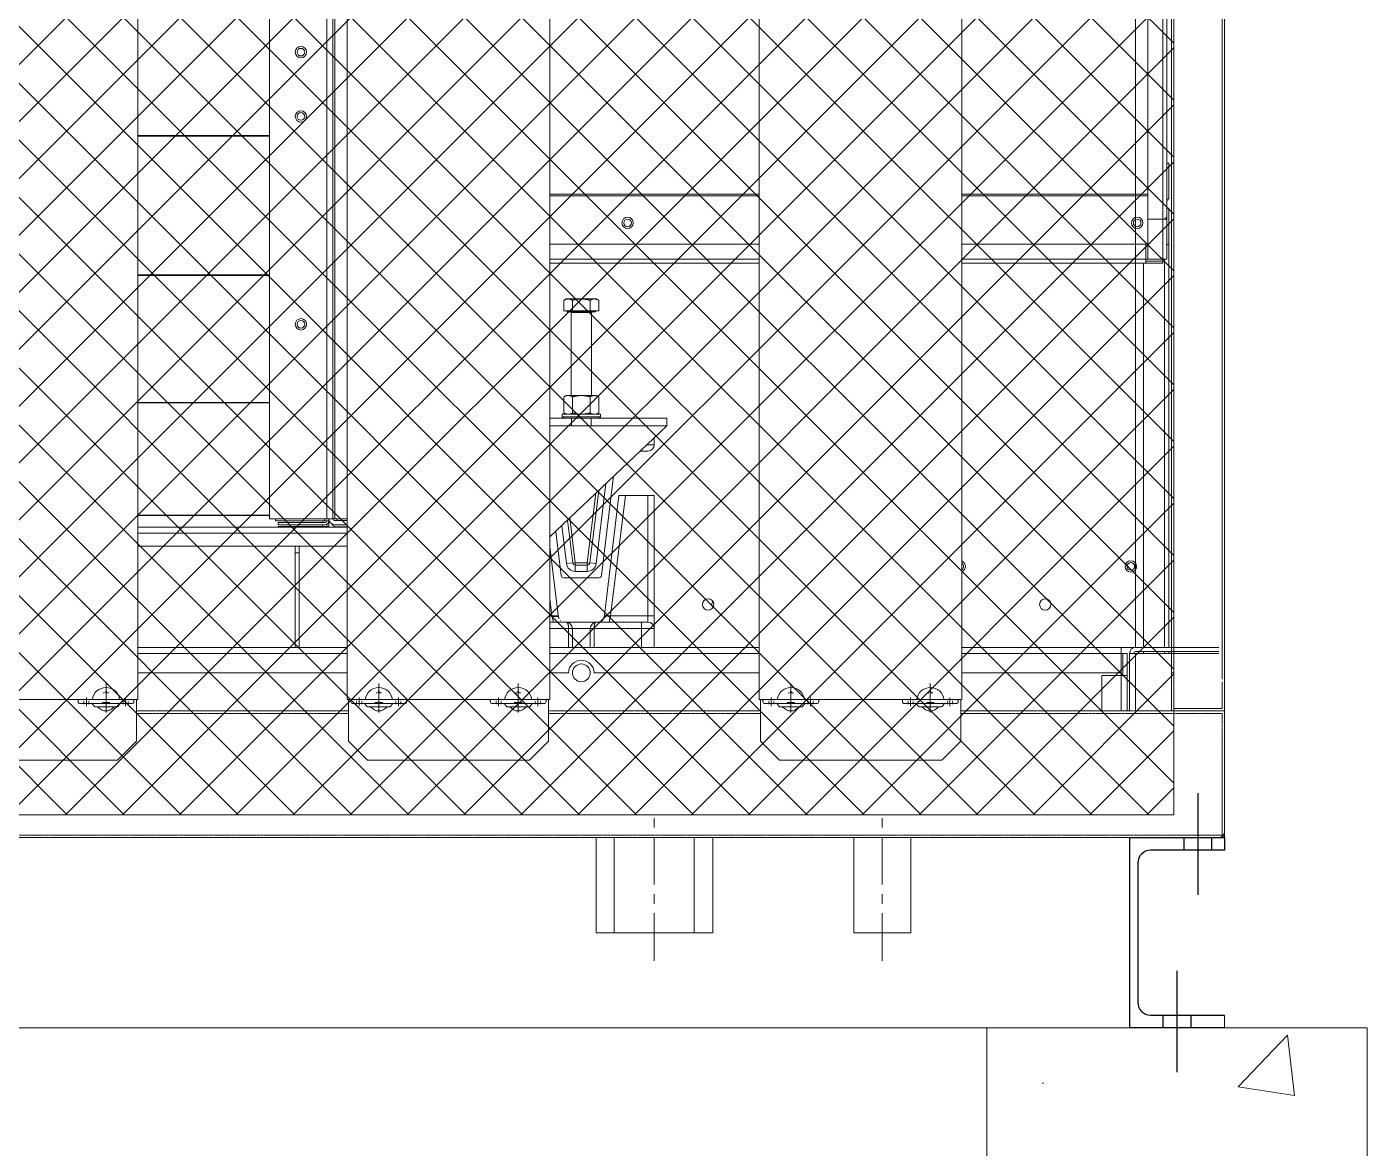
# Model space of a CAD drawing. Header units: millimetres. Extents: x -662756 to 31653, y -141394 to 22156.
# Drawn here: x 23252 to 24310, y 8699 to 9584 of the extents above; entities that cross this region are included whole.
import ezdxf

# ---------------------------------------------------------------- set-up
doc = ezdxf.new("R2010")
doc.units = ezdxf.units.MM
for name, pattern in [('ACISOTGL', [3, 2, -1]), ('CENTER', [2, 1.25, -0.25, 0.25, -0.25]), ('CENTERX2', [4, 2.5, -0.5, 0.5, -0.5]), ('HIDDEN', [0.375, 0.25, -0.125]), ('HIDDENX2', [0.75, 0.5, -0.25])]:
    doc.linetypes.add(name, pattern=pattern)
for name, color, linetype, lineweight in [('AM_0', 7, 'Continuous', 50), ('AM_3', 6, 'ACISOTGL', 9), ('AM_7', 4, 'CENTER', 9)]:
    doc.layers.add(name, color=color, linetype=linetype, lineweight=lineweight)
for name, color, linetype in [('center', 1, 'CENTER'), ('HIDD', 2, 'HIDDENX2'), ('냉각탑_기초', 23, 'Continuous')]:
    doc.layers.add(name, color=color, linetype=linetype)

# ---------------------------------------------------------------- blocks, each defined once
blk = doc.blocks.new('2')
at = {"lineweight": 5}
h = blk.add_hatch(dxfattribs=at)
h.set_pattern_fill('ANSI37', scale=10)
h.set_pattern_definition([(45, (-711772.87, -479271.586), (-22.4506403, 22.4506403), []), (135, (-711772.87, -479271.586), (-22.4506403, -22.4506403), [])])
h.paths.add_polyline_path([(22041.3, 8961.8), (24157.3, 8961.8), (24157.3, 10441.8), (22041.3, 10441.8)])
at = {"lineweight": 20}
for p, q in [((24155.3, 9043.8), (24155.3, 11343.8)), ((24195.3, 11341.8), (24195.3, 9068.8)), ((24197.3, 11343.8), (24197.3, 9043.8)), ((24157.3, 10441.8), (24157.3, 8961.8)), ((23339.8, 9052.8), (23339.8, 10400.8)), ((23505, 9052.8), (23505, 10400.8)), ((23665, 9052.8), (23665, 10400.8)), ((23830.1, 9052.8), (23830.1, 10400.8)), ((23990.1, 9052.8), (23990.1, 10400.8)), ((24155.3, 9073.8), (24157.3, 9073.8)), ((24195.3, 9066.8), (24195.3, 9045.8)), ((23179.8, 9052.8), (23339.8, 9052.8)), ((23338.8, 9052.8), (23338.8, 9019.8)), ((23505, 9052.8), (23665, 9052.8)), ((23506, 9052.8), (23506, 9019.8)), ((23664, 9052.8), (23664, 9019.8)), ((23830.1, 9052.8), (23990.1, 9052.8)), ((23831.1, 9052.8), (23831.1, 9019.8)), ((23989.1, 9052.8), (23989.1, 9019.8)), ((24197.3, 9043.8), (24155.3, 9043.8)), ((24195.3, 9045.8), (24157.3, 9045.8)), ((23338.8, 9019.8), (23323.8, 9004.8)), ((23506, 9019.8), (23521, 9004.8)), ((23664, 9019.8), (23649, 9004.8)), ((23831.1, 9019.8), (23846.1, 9004.8)), ((23989.1, 9019.8), (23974.1, 9004.8)), ((23195.8, 9004.8), (23323.8, 9004.8)), ((23521, 9004.8), (23649, 9004.8)), ((23846.1, 9004.8), (23974.1, 9004.8)), ((24195.3, 9008.8), (24195.3, 8945.8)), ((24197.3, 9008.8), (24197.3, 8943.8)), ((24157.3, 8961.8), (22041.3, 8961.8)), ((24122.3, 8943.8), (24197.3, 8943.8)), ((24195.3, 8945.8), (24157.3, 8945.8))]:
    blk.add_line(p, q, dxfattribs=at)
at = {"color": 7, "lineweight": 20}
for p, q in [((24155.3, 11340.7), (24155.3, 9098.9)), ((24197.3, 9098.9), (24197.3, 11340.7)), ((24151.7, 9434.3), (24151.7, 10376.9)), ((24136.7, 10372.8), (24136.7, 9431.8)), ((24148.6, 9431.8), (24148.6, 10372.8)), ((23443.8, 9195.4), (23443.8, 10200.5)), ((23489.1, 10200.5), (23489.1, 9195.4)), ((23493.8, 10200.5), (23493.8, 9195.4)), ((23495.3, 10200.5), (23495.3, 9195.4)), ((23339.8, 9188.7), (23505, 9188.7)), ((23339.8, 9184), (23505, 9184)), ((23339.8, 9173.7), (23505, 9173.7)), ((23339.8, 9093.8), (23505, 9093.8)), ((23339.8, 9089.1), (23505, 9089.1)), ((23665, 9093.8), (23830.1, 9093.8)), ((23665, 9089.1), (23830.1, 9089.1)), ((23990.1, 9093.8), (24115.6, 9093.8)), ((23990.1, 9089.1), (24115.6, 9089.1)), ((23505, 9073.8), (23339.8, 9073.8)), ((23679.8, 9073.8), (23665, 9073.8)), ((24115.6, 8943.8), (22079, 8943.8))]:
    blk.add_line(p, q, dxfattribs=at)
at = {"color": 7, "lineweight": 20, "ltscale": 0.387667}
for p, q in [((23443.8, 9497.7), (23339.8, 9497.7)), ((23443.8, 9497.2), (23339.8, 9497.2)), ((23443.8, 9387.8), (23339.8, 9387.8)), ((23443.8, 9387.4), (23339.8, 9387.4)), ((23443.8, 9287.2), (23339.8, 9287.2)), ((23443.8, 9286.8), (23339.8, 9286.8)), ((23443.8, 9198.3), (23339.8, 9198.3)), ((23443.8, 9197.9), (23339.8, 9197.9))]:
    blk.add_line(p, q, dxfattribs=at)
at = {"color": 7, "lineweight": 20, "ltscale": 0.000888889}
for p, q in [((24151.7, 9475.8), (24153.3, 9475.8)), ((24153.3, 9411.8), (24151.7, 9411.8)), ((24148.6, 9398.7), (24148.6, 9397.1)), ((23450.6, 9190.7), (23450.6, 9192.3))]:
    blk.add_line(p, q, dxfattribs=at)
at = {"color": 7, "lineweight": 20, "ltscale": 0.014722}
blk.add_line((24153.3, 9475.8), (24153.3, 9449.3), dxfattribs=at)
at = {"color": 7, "lineweight": 20, "ltscale": 0.316445}
for p, q in [((23664.6, 9451.4), (23830.1, 9451.4)), ((23664.6, 9450.2), (23830.1, 9450.2)), ((23990.1, 9451.4), (24136.7, 9451.4)), ((23990.1, 9450.2), (24136.7, 9450.2))]:
    blk.add_line(p, q, dxfattribs=at)
at = {"color": 7, "lineweight": 20, "ltscale": 0.009993}
blk.add_line((24151.7, 9450.2), (24151.7, 9432.2), dxfattribs=at)
at = {"color": 7, "lineweight": 20, "ltscale": 0.000888909}
blk.add_line((24153.3, 9440.3), (24151.7, 9440.3), dxfattribs=at)
at = {"color": 7, "lineweight": 20, "ltscale": 0.000148633}
blk.add_line((24151.7, 9434.3), (24151.7, 9434), dxfattribs=at)
at = {"color": 7, "lineweight": 20, "ltscale": 1.00808e-05}
blk.add_line((24151.7, 9434), (24151.7, 9434), dxfattribs=at)
at = {"color": 7, "lineweight": 20, "ltscale": 0.015833}
blk.add_line((24153.3, 9411.8), (24153.3, 9440.3), dxfattribs=at)
at = {"color": 7, "lineweight": 20, "ltscale": 0.017557}
for p, q in [((24136.7, 9431.8), (24136.7, 9400.2)), ((24148.6, 9400.2), (24148.6, 9431.8)), ((24151.7, 9400.2), (24151.7, 9431.8))]:
    blk.add_line(p, q, dxfattribs=at)
at = {"color": 7, "lineweight": 20, "ltscale": 0.006611}
for p, q in [((24136.7, 9431.8), (24148.6, 9431.8)), ((24148.6, 9431.8), (24136.7, 9431.8)), ((24135.1, 9400.2), (24135.1, 9412.1)), ((24148.6, 9400.2), (24136.7, 9400.2))]:
    blk.add_line(p, q, dxfattribs=at)
at = {"color": 7, "lineweight": 20, "ltscale": 0.001722}
for p, q in [((24151.7, 9431.8), (24148.6, 9431.8)), ((24135.1, 9400.2), (24135.1, 9397.1)), ((24151.7, 9400.2), (24148.6, 9400.2)), ((23490.6, 9193.8), (23487.5, 9193.8)), ((23490.6, 9189.3), (23487.5, 9189.3))]:
    blk.add_line(p, q, dxfattribs=at)
at = {"color": 7, "lineweight": 20, "ltscale": 0.000171737}
blk.add_line((24150.1, 9431.8), (24150.1, 9432.1), dxfattribs=at)
at = {"color": 7, "lineweight": 20, "ltscale": 0.000772733}
blk.add_line((24151.7, 9432.2), (24150.3, 9432.2), dxfattribs=at)
at = {"color": 7, "lineweight": 20, "ltscale": 0.000227928}
blk.add_line((24151.7, 9432.2), (24151.7, 9431.8), dxfattribs=at)
at = {"color": 7, "lineweight": 20, "ltscale": 0.315556}
for p, q in [((23830.1, 9412.1), (23664.6, 9412.1)), ((24135.1, 9412.1), (23990.1, 9412.1)), ((23830.1, 9400.2), (23664.6, 9400.2)), ((23830.1, 9397.1), (23664.6, 9397.1)), ((24135.1, 9400.2), (23990.1, 9400.2)), ((24135.1, 9397.1), (23990.1, 9397.1))]:
    blk.add_line(p, q, dxfattribs=at)
at = {"color": 7, "lineweight": 20, "ltscale": 0.176666}
blk.add_line((24153.3, 9093.8), (24153.3, 9411.8), dxfattribs=at)
at = {"color": 7, "lineweight": 20, "ltscale": 0.168514}
blk.add_line((24133.3, 9397.1), (24133.3, 9093.8), dxfattribs=at)
at = {"color": 7, "lineweight": 20, "ltscale": 0.0075}
for p, q in [((24148.6, 9400.2), (24135.1, 9400.2)), ((24135.1, 9398.7), (24148.6, 9398.7)), ((24148.6, 9397.1), (24135.1, 9397.1))]:
    blk.add_line(p, q, dxfattribs=at)
at = {"color": 7, "lineweight": 20, "ltscale": 0.000833333}
for p, q in [((24148.6, 9398.7), (24148.6, 9400.2)), ((23493.8, 9195.4), (23495.3, 9195.4)), ((24115.6, 9089.1), (24117.1, 9089.1))]:
    blk.add_line(p, q, dxfattribs=at)
at = {"color": 7, "lineweight": 20, "ltscale": 0.170236}
blk.add_line((24149.8, 9093.8), (24149.8, 9400.2), dxfattribs=at)
at = {"color": 7, "lineweight": 20, "ltscale": 0.001225}
for p, q in [((23677.8, 9368.8), (23675.9, 9367.7)), ((23701.7, 9368.8), (23703.6, 9367.7))]:
    blk.add_line(p, q, dxfattribs=at)
at = {"color": 7, "lineweight": 20, "ltscale": 0.004598}
for p, q in [((23675.9, 9359.4), (23675.9, 9367.7)), ((23682.8, 9359.4), (23682.8, 9367.7)), ((23696.7, 9359.4), (23696.7, 9367.7)), ((23703.6, 9359.4), (23703.6, 9367.7))]:
    blk.add_line(p, q, dxfattribs=at)
at = {"color": 7, "lineweight": 20, "ltscale": 0.003849}
for p, q in [((23675.9, 9359.4), (23682.8, 9359.4)), ((23696.7, 9359.4), (23703.6, 9359.4))]:
    blk.add_line(p, q, dxfattribs=at)
at = {"color": 7, "lineweight": 20, "ltscale": 0.012461}
blk.add_line((23677.8, 9368.8), (23700.3, 9368.8), dxfattribs=at)
at = {"color": 7, "lineweight": 20, "ltscale": 0.000444444}
for p, q in [((23678.5, 9358.6), (23678.5, 9359.4)), ((23701, 9358.6), (23701, 9359.4))]:
    blk.add_line(p, q, dxfattribs=at)
at = {"color": 7, "lineweight": 20, "ltscale": 0.006247}
for p, q in [((23689.8, 9358.6), (23678.5, 9358.6)), ((23701, 9358.6), (23689.8, 9358.6))]:
    blk.add_line(p, q, dxfattribs=at)
at = {"color": 7, "lineweight": 20, "ltscale": 0.007698}
blk.add_line((23682.8, 9359.4), (23696.7, 9359.4), dxfattribs=at)
at = {"color": 7, "lineweight": 20, "ltscale": 0.00081246}
blk.add_line((23700.3, 9368.8), (23701.7, 9368.8), dxfattribs=at)
at = {"color": 7, "lineweight": 20, "ltscale": 0.004444}
for p, q in [((23689.8, 9358), (23681.8, 9358)), ((23697.8, 9358), (23689.8, 9358))]:
    blk.add_line(p, q, dxfattribs=at)
at = {"color": 7, "lineweight": 20, "ltscale": 0.036344}
for p, q in [((23681.8, 9358), (23681.8, 9292.6)), ((23697.8, 9358), (23697.8, 9292.6))]:
    blk.add_line(p, q, dxfattribs=at)
at = {"color": 7, "lineweight": 20, "ltscale": 0.00121}
for p, q in [((23677.8, 9292.6), (23675.9, 9291.5)), ((23701.7, 9292.6), (23703.6, 9291.5)), ((23677.8, 9277.8), (23675.9, 9278.9)), ((23701.7, 9277.8), (23703.6, 9278.9))]:
    blk.add_line(p, q, dxfattribs=at)
at = {"color": 7, "lineweight": 20, "ltscale": 0.007012}
for p, q in [((23675.9, 9291.5), (23675.9, 9278.9)), ((23682.8, 9291.5), (23682.8, 9278.9)), ((23696.7, 9291.5), (23696.7, 9278.9)), ((23703.6, 9291.5), (23703.6, 9278.9))]:
    blk.add_line(p, q, dxfattribs=at)
at = {"color": 7, "lineweight": 20, "ltscale": 0.000814081}
blk.add_line((23677.8, 9292.6), (23679.3, 9292.6), dxfattribs=at)
at = {"color": 7, "lineweight": 20, "ltscale": 0.012486}
blk.add_line((23679.3, 9292.6), (23701.7, 9292.6), dxfattribs=at)
at = {"color": 0, "lineweight": 20}
for p, q in [((23757.3, 9274.8), (23665, 9274.8)), ((23757.3, 9268.8), (23757.3, 9274.8)), ((23757.3, 9268.8), (23665, 9181)), ((23757.3, 9268.8), (23742.3, 9268.8)), ((21997.3, 8943.8), (24122.3, 8943.8))]:
    blk.add_line(p, q, dxfattribs=at)
at = {"color": 7, "lineweight": 20, "ltscale": 0.008333}
for p, q in [((23674.8, 9277.8), (23689.8, 9277.8)), ((23674.8, 9275.7), (23689.8, 9275.7)), ((23689.8, 9277.8), (23704.8, 9277.8)), ((23689.8, 9275.7), (23704.8, 9275.7)), ((23679.8, 9093.8), (23679.8, 9108.8)), ((23682.8, 9093.8), (23682.8, 9108.8)), ((23696.8, 9093.8), (23696.8, 9108.8)), ((23699.8, 9093.8), (23699.8, 9108.8)), ((23737.3, 9093.8), (23737.3, 9108.8)), ((23747.3, 9093.8), (23747.3, 9108.8))]:
    blk.add_line(p, q, dxfattribs=at)
at = {"color": 7, "lineweight": 20, "ltscale": 0.001187}
for p, q in [((23674.8, 9277.8), (23674.8, 9275.7)), ((23704.8, 9277.8), (23704.8, 9275.7))]:
    blk.add_line(p, q, dxfattribs=at)
at = {"color": 7, "lineweight": 20, "ltscale": 0.000787795}
for p, q in [((23675.9, 9274.8), (23674.8, 9275.7)), ((23703.6, 9274.8), (23704.8, 9275.7))]:
    blk.add_line(p, q, dxfattribs=at)
at = {"color": 7, "lineweight": 20, "ltscale": 0.007708}
for p, q in [((23675.9, 9274.8), (23689.8, 9274.8)), ((23689.8, 9274.8), (23703.6, 9274.8))]:
    blk.add_line(p, q, dxfattribs=at)
at = {"color": 7, "lineweight": 20, "ltscale": 0.003333}
for p, q in [((23682, 9274.8), (23682, 9268.8)), ((23697.6, 9274.8), (23697.6, 9268.8))]:
    blk.add_line(p, q, dxfattribs=at)
at = {"color": 7, "lineweight": 20, "ltscale": 0.014295}
for p, q in [((23668, 9268.8), (23665, 9268.8)), ((23737.3, 9268.8), (23711.5, 9268.8))]:
    blk.add_line(p, q, dxfattribs=at)
at = {"color": 7, "lineweight": 20, "ltscale": 0.002205}
for p, q in [((23668, 9268.8), (23672, 9268.8)), ((23707.6, 9268.8), (23711.5, 9268.8))]:
    blk.add_line(p, q, dxfattribs=at)
at = {"color": 7, "lineweight": 20, "ltscale": 0.019777}
blk.add_line((23707.6, 9268.8), (23672, 9268.8), dxfattribs=at)
at = {"color": 7, "lineweight": 20, "ltscale": 0.002778}
for p, q in [((23742.3, 9268.8), (23737.3, 9268.8)), ((23737.3, 9249.8), (23737.3, 9248.8)), ((23742.3, 9248.8), (23737.3, 9248.8)), ((23747.3, 9213.8), (23742.3, 9213.8)), ((23683.1, 9160.6), (23678.1, 9160)), ((23685, 9158.8), (23685, 9153.8)), ((23694.5, 9158.8), (23694.5, 9153.8)), ((23696.5, 9160.6), (23701.4, 9160)), ((23666.6, 9118.8), (23671.6, 9119.4)), ((23712.9, 9118.8), (23708, 9119.4)), ((23742.3, 9118.8), (23747.3, 9118.8)), ((23742.3, 9118.8), (23742.3, 9113.8)), ((23737.3, 9113.8), (23737.3, 9108.8)), ((23742.3, 9113.8), (23737.3, 9113.8))]:
    blk.add_line(p, q, dxfattribs=at)
at = {"color": 7, "lineweight": 20, "ltscale": 0.005556}
for p, q in [((23747.3, 9253.8), (23741.5, 9253.8)), ((23747.3, 9259.3), (23747.3, 9253.8)), ((23747.3, 9118.8), (23747.3, 9108.8)), ((23747.3, 9108.8), (23737.3, 9108.8))]:
    blk.add_line(p, q, dxfattribs=at)
at = {"color": 7, "lineweight": 20, "ltscale": 0.008376}
blk.add_line((23737.3, 9248.8), (23736.2, 9248.8), dxfattribs=at)
at = {"color": 7, "lineweight": 20, "ltscale": 0.058129}
for p, q in [((23701.4, 9160), (23709.2, 9223.1)), ((23674.4, 9190), (23678.1, 9160))]:
    blk.add_line(p, q, dxfattribs=at)
at = {"color": 7, "lineweight": 20, "ltscale": 0.053282}
for p, q in [((23705.7, 9150.6), (23715.3, 9228.9)), ((23673.8, 9150.6), (23669.6, 9185.4))]:
    blk.add_line(p, q, dxfattribs=at)
at = {"color": 7, "lineweight": 20, "ltscale": 0.059604}
for p, q in [((23701.2, 9215.5), (23694.5, 9160.6)), ((23696.5, 9160.6), (23703.5, 9217.7)), ((23678.9, 9194.3), (23683.1, 9160.6)), ((23680.7, 9196), (23685, 9160.6))]:
    blk.add_line(p, q, dxfattribs=at)
at = {"color": 7, "lineweight": 20, "ltscale": 0.052833}
for p, q in [((23708, 9119.4), (23719.5, 9213.8)), ((23671.6, 9119.4), (23665, 9173.1))]:
    blk.add_line(p, q, dxfattribs=at)
at = {"color": 7, "lineweight": 20, "ltscale": 0.053174}
for p, q in [((23712.9, 9118.8), (23724.6, 9213.8)), ((23666.6, 9118.8), (23665, 9132.1))]:
    blk.add_line(p, q, dxfattribs=at)
at = {"color": 7, "lineweight": 20, "ltscale": 0.002799}
blk.add_line((23719.5, 9213.8), (23724.6, 9213.8), dxfattribs=at)
at = {"color": 7, "lineweight": 20, "ltscale": 0.009824}
blk.add_line((23742.3, 9213.8), (23724.6, 9213.8), dxfattribs=at)
at = {"color": 7, "lineweight": 20, "ltscale": 0.052778}
for p, q in [((23742.3, 9118.8), (23742.3, 9213.8)), ((23747.3, 9118.8), (23747.3, 9213.8))]:
    blk.add_line(p, q, dxfattribs=at)
at = {"color": 7, "lineweight": 20, "ltscale": 0.025167}
blk.add_line((23443.8, 9195.4), (23489.1, 9195.4), dxfattribs=at)
at = {"color": 7, "lineweight": 20, "ltscale": 0.00088889}
for p, q in [((23448.6, 9193.8), (23448.6, 9195.4)), ((23487.5, 9195.4), (23487.5, 9193.8))]:
    blk.add_line(p, q, dxfattribs=at)
at = {"color": 7, "lineweight": 20, "ltscale": 0.021611}
blk.add_line((23448.6, 9193.8), (23487.5, 9193.8), dxfattribs=at)
at = {"color": 7, "lineweight": 20, "ltscale": 0.0205}
for p, q in [((23450.6, 9192.3), (23487.5, 9192.3)), ((23450.6, 9190.7), (23487.5, 9190.7)), ((23450.6, 9189.3), (23487.5, 9189.3))]:
    blk.add_line(p, q, dxfattribs=at)
at = {"color": 7, "lineweight": 20, "ltscale": 0.000325336}
for p, q in [((23450.6, 9188.7), (23450.6, 9189.3)), ((23487.5, 9188.7), (23487.5, 9189.3))]:
    blk.add_line(p, q, dxfattribs=at)
at = {"color": 7, "lineweight": 20, "ltscale": 0.000833334}
blk.add_line((23485.9, 9193.8), (23485.9, 9192.3), dxfattribs=at)
at = {"color": 7, "lineweight": 20, "ltscale": 0.000785773}
blk.add_line((23485.9, 9190.7), (23485.9, 9189.3), dxfattribs=at)
at = {"color": 7, "lineweight": 20, "ltscale": 0.001001}
blk.add_line((23489, 9189.3), (23489, 9191.1), dxfattribs=at)
at = {"color": 7, "lineweight": 20, "ltscale": 0.002611}
for p, q in [((23493.8, 9195.4), (23489.1, 9195.4)), ((24115.6, 9089.1), (24115.6, 9093.8)), ((24127, 9089.1), (24122.3, 9089.1)), ((24115.6, 9071.8), (24120.3, 9071.8))]:
    blk.add_line(p, q, dxfattribs=at)
at = {"color": 7, "lineweight": 20, "ltscale": 0.000887112}
blk.add_line((23490.6, 9195.4), (23490.6, 9193.8), dxfattribs=at)
at = {"color": 7, "lineweight": 20, "ltscale": 0.000917685}
blk.add_line((23490.6, 9193.7), (23490.6, 9195.4), dxfattribs=at)
at = {"color": 7, "lineweight": 20, "ltscale": 0.002508}
blk.add_line((23490.6, 9189.3), (23490.6, 9193.8), dxfattribs=at)
at = {"color": 7, "lineweight": 20, "ltscale": 0.000176789}
blk.add_line((23490.9, 9193.7), (23490.6, 9193.7), dxfattribs=at)
at = {"color": 7, "lineweight": 20, "ltscale": 0.000325335}
blk.add_line((23490.6, 9188.7), (23490.6, 9189.3), dxfattribs=at)
at = {"color": 7, "lineweight": 20, "ltscale": 0.039056}
for p, q in [((23505, 9195.4), (23495.3, 9195.4)), ((23505, 9193.9), (23495.3, 9193.9)), ((23505, 9190.7), (23495.3, 9190.7)), ((23505, 9189), (23496.8, 9189))]:
    blk.add_line(p, q, dxfattribs=at)
at = {"color": 7, "lineweight": 20, "ltscale": 0.000798595}
blk.add_line((23496.8, 9193.9), (23496.8, 9195.3), dxfattribs=at)
at = {"color": 7, "lineweight": 20, "ltscale": 0.002889}
for p, q in [((23464.1, 9168.5), (23464.1, 9173.7)), ((23467.3, 9168.5), (23467.3, 9173.7))]:
    blk.add_line(p, q, dxfattribs=at)
at = {"color": 7, "lineweight": 20, "ltscale": 0.0415}
for p, q in [((23464.1, 9093.8), (23464.1, 9168.5)), ((23467.3, 9093.8), (23467.3, 9168.5))]:
    blk.add_line(p, q, dxfattribs=at)
at = {"color": 7, "lineweight": 20, "ltscale": 0.001778}
for p, q in [((23467.3, 9168.5), (23464.1, 9168.5)), ((24120.3, 9089.1), (24117.1, 9089.1))]:
    blk.add_line(p, q, dxfattribs=at)
at = {"color": 7, "lineweight": 20, "ltscale": 0.000975701}
for p, q in [((23685, 9160.6), (23685, 9158.8)), ((23694.5, 9160.6), (23694.5, 9158.8))]:
    blk.add_line(p, q, dxfattribs=at)
at = {"color": 7, "lineweight": 20, "ltscale": 0.005249}
for p, q in [((23685, 9160.6), (23694.5, 9160.6)), ((23694.5, 9158.8), (23685, 9158.8)), ((23694.5, 9153.8), (23685, 9153.8))]:
    blk.add_line(p, q, dxfattribs=at)
at = {"color": 7, "lineweight": 20, "ltscale": 0.015502}
blk.add_line((23703.7, 9148.8), (23675.8, 9148.8), dxfattribs=at)
at = {"color": 7, "lineweight": 20, "ltscale": 0.016305}
for p, q in [((23665, 9118.8), (23666.6, 9118.8)), ((23712.9, 9118.8), (23742.3, 9118.8))]:
    blk.add_line(p, q, dxfattribs=at)
at = {"color": 7, "lineweight": 20, "ltscale": 0.00286}
for p, q in [((23666.6, 9118.8), (23667.8, 9113.8)), ((23712.9, 9118.8), (23711.7, 9113.8))]:
    blk.add_line(p, q, dxfattribs=at)
at = {"color": 7, "lineweight": 20, "ltscale": 0.002757}
blk.add_line((23671.7, 9118.2), (23666.8, 9118.2), dxfattribs=at)
at = {"color": 7, "lineweight": 20, "ltscale": 0.000682136}
for p, q in [((23671.6, 9119.4), (23671.7, 9118.2)), ((23708, 9119.4), (23707.8, 9118.2))]:
    blk.add_line(p, q, dxfattribs=at)
at = {"color": 7, "lineweight": 20, "ltscale": 0.019722}
for p, q in [((23665, 9113.8), (23677.8, 9113.8)), ((23737.3, 9113.8), (23701.8, 9113.8))]:
    blk.add_line(p, q, dxfattribs=at)
at = {"color": 7, "lineweight": 20, "ltscale": 0.020833}
for p, q in [((23665, 9108.8), (23679.8, 9108.8)), ((23737.3, 9108.8), (23699.8, 9108.8))]:
    blk.add_line(p, q, dxfattribs=at)
at = {"color": 7, "lineweight": 20, "ltscale": 3.09685e-05}
blk.add_line((23673.4, 9115), (23673.5, 9115), dxfattribs=at)
at = {"color": 7, "lineweight": 20, "ltscale": 7.47435e-06}
blk.add_line((23676.7, 9113.8), (23676.7, 9113.8), dxfattribs=at)
at = {"color": 7, "lineweight": 20, "ltscale": 0.013331}
blk.add_line((23701.8, 9113.8), (23677.8, 9113.8), dxfattribs=at)
at = {"color": 7, "lineweight": 20, "ltscale": 0.001667}
for p, q in [((23682.8, 9108.8), (23679.8, 9108.8)), ((23699.8, 9108.8), (23696.8, 9108.8))]:
    blk.add_line(p, q, dxfattribs=at)
at = {"color": 7, "lineweight": 20, "ltscale": 0.007778}
blk.add_line((23696.8, 9108.8), (23682.8, 9108.8), dxfattribs=at)
at = {"color": 7, "lineweight": 20, "ltscale": 0.009611}
for p, q in [((24115.6, 9071.8), (24115.6, 9089.1)), ((24117.1, 9089.1), (24117.1, 9071.8)), ((24120.3, 9071.8), (24120.3, 9089.1))]:
    blk.add_line(p, q, dxfattribs=at)
at = {"color": 7, "lineweight": 20, "ltscale": 0.0085}
for p, q in [((24115.6, 9073.8), (24115.6, 9089.1)), ((24115.6, 9071.8), (24100.3, 9071.8))]:
    blk.add_line(p, q, dxfattribs=at)
at = {"color": 7, "lineweight": 20, "ltscale": 0.078111}
for p, q in [((24122.3, 9043.8), (24122.3, 9089.1)), ((24127, 9043.8), (24127, 9089.1))]:
    blk.add_line(p, q, dxfattribs=at)
at = {"color": 7, "lineweight": 20, "ltscale": 0.036444}
for p, q in [((24192.6, 9093.8), (24127, 9093.8)), ((24192.6, 9090.6), (24127, 9090.6)), ((24192.6, 9089.1), (24127, 9089.1)), ((24192.6, 8943.8), (24127, 8943.8))]:
    blk.add_line(p, q, dxfattribs=at)
at = {"color": 7, "lineweight": 20, "ltscale": 0.000834307}
for p, q in [((24133.3, 9090.6), (24133.3, 9089.1)), ((24149.8, 9089.1), (24149.8, 9090.6)), ((24153.3, 9089.1), (24153.3, 9090.6))]:
    blk.add_line(p, q, dxfattribs=at)
at = {"color": 7, "lineweight": 20, "ltscale": 0.231}
for p, q in [((23830.1, 9073.8), (23699.8, 9073.8)), ((24115.6, 9073.8), (23990.1, 9073.8))]:
    blk.add_line(p, q, dxfattribs=at)
at = {"color": 7, "lineweight": 20, "ltscale": 0.058889}
for p, q in [((24100.3, 9071.8), (24100.3, 9043.8)), ((24115.6, 9071.8), (24115.6, 9043.8)), ((24120.3, 9071.8), (24120.3, 9043.8)), ((24197.3, 8965.8), (24197.3, 9071.8)), ((24197.3, 8965.8), (24197.3, 9071.8))]:
    blk.add_line(p, q, dxfattribs=at)
at = {"color": 1, "linetype": 'CENTERX2', "ltscale": 50}
for p, q in [((24176.3, 8898.8), (24176.3, 8978.8)), ((24159.8, 8758.8), (24159.8, 8838.8))]:
    blk.add_line(p, q, dxfattribs=at)
at = {"lineweight": 5}
for p, q in [((23701.5, 8868.8), (23701.5, 8943.8)), ((23715.8, 8868.8), (23715.8, 8943.8)), ((23778.8, 8868.8), (23778.8, 8943.8)), ((23793.5, 8868.8), (23793.5, 8943.8)), ((23904.7, 8868.8), (23904.7, 8943.8)), ((23949.7, 8868.8), (23949.7, 8943.8)), ((23793.5, 8868.8), (23701.5, 8868.8)), ((23949.7, 8868.8), (23904.7, 8868.8)), ((22072.3, 8793.8), (24122.3, 8793.8))]:
    blk.add_line(p, q, dxfattribs=at)
at = {"color": 7, "lineweight": 25, "ltscale": 0.125}
for p, q in [((24122.3, 8943.8), (24197.3, 8943.8)), ((24197.3, 8793.8), (24122.3, 8793.8))]:
    blk.add_line(p, q, dxfattribs=at)
at = {"ltscale": 25}
blk.add_line((24122.3, 8943.8), (24122.3, 8793.8), dxfattribs=at)
for p, q in [((24165.3, 8933.8), (24165.3, 8943.8)), ((24187.3, 8933.8), (24187.3, 8943.8)), ((24148.8, 8793.8), (24148.8, 8803.8)), ((24170.8, 8793.8), (24170.8, 8803.8))]:
    blk.add_line(p, q)
at = {"color": 7, "lineweight": 20, "ltscale": 0.000666671}
blk.add_line((24193.8, 8943.8), (24192.6, 8943.8), dxfattribs=at)
at = {"color": 7, "lineweight": 25, "ltscale": 0.008333}
blk.add_line((24197.3, 8943.8), (24197.3, 8933.8), dxfattribs=at)
at = {"color": 7, "lineweight": 25, "ltscale": 0.05125}
for p, q in [((24197.3, 8933.8), (24138.8, 8933.8)), ((24138.8, 8803.8), (24197.3, 8803.8))]:
    blk.add_line(p, q, dxfattribs=at)
at = {"color": 7, "lineweight": 25, "ltscale": 0.091667}
blk.add_line((24128.8, 8923.8), (24128.8, 8813.8), dxfattribs=at)
at = {"color": 7, "lineweight": 15, "ltscale": 0.0625}
blk.add_line((24197.3, 8803.8), (24197.3, 8793.8), dxfattribs=at)
at = {"color": 0, "lineweight": 20}
for points in [[(23990.1, 10372.8), (24155.3, 10372.8), (24155.3, 9093.8), (23990.1, 9093.8)], [(24127, 10372.8), (24127, 9093.8)], [(23505, 9093.8), (23339.8, 9093.8)], [(23830.1, 9093.8), (23665, 9093.8)]]:
    blk.add_lwpolyline(points, dxfattribs=at)
at = {"color": 7, "linetype": 'Continuous', "lineweight": 20}
for points in [[(23336.8, 9051.1, -0.414214), (23335.2, 9049.5), (23294.4, 9049.5, -0.414214), (23292.8, 9051.1), (23292.8, 9051.9, -0.414214), (23293.7, 9052.8), (23335.9, 9052.8, -0.414214), (23336.8, 9051.9)], [(23508, 9051.1, 0.414214), (23509.6, 9049.5), (23550.4, 9049.5, 0.414214), (23552, 9051.1), (23552, 9051.9, 0.414214), (23551.1, 9052.8), (23508.9, 9052.8, 0.414214), (23508, 9051.9)], [(23662, 9051.1, -0.414214), (23660.4, 9049.5), (23619.6, 9049.5, -0.414214), (23618, 9051.1), (23618, 9051.9, -0.414214), (23618.9, 9052.8), (23661.1, 9052.8, -0.414214), (23662, 9051.9)], [(23833.1, 9051.1, 0.414214), (23834.7, 9049.5), (23875.5, 9049.5, 0.414214), (23877.1, 9051.1), (23877.1, 9051.9, 0.414214), (23876.2, 9052.8), (23834, 9052.8, 0.414214), (23833.1, 9051.9)], [(23987.1, 9051.1, -0.414214), (23985.5, 9049.5), (23944.7, 9049.5, -0.414214), (23943.1, 9051.1), (23943.1, 9051.9, -0.414214), (23944, 9052.8), (23986.2, 9052.8, -0.414214), (23987.1, 9051.9)]]:
    blk.add_lwpolyline(points, format="xyb", close=True, dxfattribs=at)
at = {"color": 7, "lineweight": 20}
for centre, radius in [((23468.6, 9563.5), 4.5), ((23468.6, 9563.5), 3), ((23468.6, 9512.8), 4.5), ((23468.6, 9512.8), 3), ((23726.3, 9428.8), 4.5), ((24128.3, 9428.8), 4.5), ((23726.3, 9428.8), 3), ((24128.3, 9428.8), 3), ((23468.6, 9348.8), 4.5), ((23468.6, 9348.8), 3), ((24123.3, 9157.8), 4.5), ((24123.3, 9157.8), 3), ((23789.8, 9127.8), 4.5), ((24055.8, 9127.8), 4.5), ((23689.8, 9073.8), 7)]:
    blk.add_circle(centre, radius, dxfattribs=at)
for centre, radius, start, end in [((24149.8, 9449.3), 3.5, 302.8783, 0), ((23681.2, 9358), 0.6, 0, 90), ((23698.4, 9358), 0.6, 90, 180), ((23742.3, 9253.8), 5, 270, 0), ((24149.8, 9259.3), 3.5, 359.8264, 0), ((23487.5, 9193.8), 3.1, 270, 0), ((23487.5, 9193.8), 1.5, 270, 0), ((23495.3, 9195.4), 4.7, 180, 270), ((23496.8, 9193.7), 4.7, 207.4671, 270), ((23495.3, 9195.4), 1.5, 180, 270), ((23501.5, 9195.4), 4.7, 180, 198.6042), ((23501.5, 9195.4), 1.5, 180, 268.6049), ((23501.5, 9195.4), 4.7, 269.2119, 270), ((23685, 9160.8), 7, 187, 270), ((23685, 9160.8), 2, 187, 270), ((23694.5, 9160.8), 2, 270, 353), ((23694.5, 9160.8), 7, 270, 353), ((23988.3, 9157.8), 4.5, 294.4138, 65.5862), ((23988.3, 9157.8), 3, 308.3161, 51.6839), ((23675.8, 9150.8), 2, 187, 270), ((23703.7, 9150.8), 2, 270, 353), ((24149.8, 9140.3), 3.5, 0, 1.1055), ((23795.8, 9127.8), 3, 133.4326, 226.5674), ((23676.7, 9118.8), 4.97, 189.5376, 207.8079), ((23702.8, 9118.8), 5, 270.1925, 332.2505), ((23702.9, 9118.8), 4.97, 332.1984, 350.4499), ((23702.8, 9118.8), 5.08, 332.5082, 341.5499), ((23702.8, 9118.8), 5, 341.2438, 352.9996), ((23676.7, 9119), 5.19, 266.0466, 269.6153), ((23677.8, 9108.8), 5, 0, 90), ((23701.8, 9108.8), 5, 90, 180), ((23742.3, 9108.8), 5, 0, 90), ((24149.8, 9105.3), 3.5, 359.6762, 0), ((23689.8, 9073.8), 10, 0, 180), ((24127, 9089.1), 4.7, 90, 180), ((24127, 9089.1), 1.5, 90, 180), ((24192.6, 8948.5), 4.7, 270, 0), ((24193.8, 8947.3), 3.5, 270, 0), ((24158.8, 8947.3), 3.5, 269.0987, 270)]:
    blk.add_arc(centre, radius, start, end, dxfattribs=at)
at = {"color": 7, "lineweight": 25}
for centre, start, end in [((24138.8, 8923.8), 90, 180), ((24138.8, 8813.8), 180, 270)]:
    blk.add_arc(centre, 10, start, end, dxfattribs=at)
at = {"color": 7, "lineweight": 20}
for centre, major_axis, ratio, start_param, end_param in [((24148.6, 9434.3), (3.1, 0), 0.798636, 4.712389, 6.283185), ((24149.8, 9175.3), (-3.5, 0), 0.999986, 3.141593, 3.14573), ((23685, 9160.8), (-1.99, -0.24), 0.120974, 0, 1.555944), ((23694.5, 9160.8), (-1.99, 0.24), 0.120974, 1.585649, 3.141593)]:
    blk.add_ellipse(centre, major_axis=major_axis, ratio=ratio, start_param=start_param, end_param=end_param, dxfattribs=at)
for points, knots in [([(23675.9, 9367.7), (23676.3, 9368), (23676.7, 9368.2), (23677.1, 9368.3), (23678.1, 9368.7), (23679, 9368.8), (23679.6, 9368.8), (23680.5, 9368.7), (23681.5, 9368.4), (23681.9, 9368.2), (23682.4, 9368), (23682.8, 9367.7)], [0, 0, 0, 0, 0, 0, 26.963125, 26.963125, 26.963125, 75.302663, 75.302663, 75.302663, 105.831977, 105.831977, 105.831977, 105.831977, 105.831977, 105.831977]), ([(23682.8, 9367.7), (23683.7, 9368), (23684.5, 9368.2), (23685.2, 9368.3), (23687.2, 9368.7), (23689, 9368.8), (23690.1, 9368.8), (23692, 9368.7), (23694, 9368.4), (23694.9, 9368.2), (23695.7, 9368), (23696.7, 9367.7)], [0, 0, 0, 0, 0, 0, 26.963125, 26.963125, 26.963125, 75.302663, 75.302663, 75.302663, 105.831977, 105.831977, 105.831977, 105.831977, 105.831977, 105.831977]), ([(23700.3, 9368.8), (23699.9, 9368.8), (23699.4, 9368.8), (23699, 9368.7), (23698.3, 9368.5), (23697.6, 9368.2), (23697.3, 9368), (23697, 9367.9), (23696.7, 9367.7)], [0, 0, 0, 0, 0, 0, 36.033673, 36.033673, 36.033673, 55.281615, 55.281615, 55.281615, 55.281615, 55.281615, 55.281615]), ([(23700.3, 9368.8), (23700.7, 9368.8), (23701.1, 9368.7), (23701.5, 9368.6), (23702.2, 9368.4), (23702.9, 9368.1), (23703.1, 9368), (23703.4, 9367.9), (23703.6, 9367.7)], [0, 0, 0, 0, 0, 0, 33.792125, 33.792125, 33.792125, 50.525784, 50.525784, 50.525784, 50.525784, 50.525784, 50.525784]), ([(23679.2, 9292.6), (23678.8, 9292.6), (23678.4, 9292.5), (23678, 9292.4), (23677.4, 9292.2), (23676.7, 9291.9), (23676.4, 9291.8), (23676.2, 9291.7), (23675.9, 9291.5)], [0, 0, 0, 0, 0, 0, 33.583781, 33.583781, 33.583781, 50.525587, 50.525587, 50.525587, 50.525587, 50.525587, 50.525587]), ([(23679.2, 9292.6), (23679.7, 9292.6), (23680.1, 9292.6), (23680.5, 9292.5), (23681.2, 9292.3), (23682, 9292), (23682.2, 9291.8), (23682.5, 9291.7), (23682.8, 9291.5)], [0, 0, 0, 0, 0, 0, 35.8928, 35.8928, 35.8928, 55.281458, 55.281458, 55.281458, 55.281458, 55.281458, 55.281458]), ([(23696.7, 9291.5), (23695.7, 9291.8), (23694.8, 9292), (23693.9, 9292.2), (23692, 9292.5), (23690.2, 9292.6), (23689.3, 9292.6), (23687.5, 9292.5), (23685.6, 9292.2), (23684.8, 9292), (23683.8, 9291.8), (23682.8, 9291.5)], [0, 0, 0, 0, 0, 0, 32.175604, 32.175604, 32.175604, 73.940028, 73.940028, 73.940028, 105.82029, 105.82029, 105.82029, 105.82029, 105.82029, 105.82029]), ([(23703.6, 9291.5), (23703.1, 9291.8), (23702.7, 9292), (23702.2, 9292.2), (23701.3, 9292.5), (23700.4, 9292.6), (23699.9, 9292.6), (23699, 9292.5), (23698.1, 9292.2), (23697.7, 9292), (23697.2, 9291.8), (23696.7, 9291.5)], [0, 0, 0, 0, 0, 0, 32.175604, 32.175604, 32.175604, 73.940028, 73.940028, 73.940028, 105.82029, 105.82029, 105.82029, 105.82029, 105.82029, 105.82029]), ([(23679.2, 9277.8), (23678.8, 9277.8), (23678.4, 9277.9), (23678, 9278), (23677.4, 9278.2), (23676.7, 9278.5), (23676.4, 9278.6), (23676.2, 9278.7), (23675.9, 9278.9)], [0, 0, 0, 0, 0, 0, 33.583781, 33.583781, 33.583781, 50.525587, 50.525587, 50.525587, 50.525587, 50.525587, 50.525587]), ([(23679.2, 9277.8), (23679.7, 9277.8), (23680.1, 9277.9), (23680.5, 9277.9), (23681.2, 9278.1), (23682, 9278.4), (23682.2, 9278.6), (23682.5, 9278.7), (23682.8, 9278.9)], [0, 0, 0, 0, 0, 0, 35.8928, 35.8928, 35.8928, 55.281458, 55.281458, 55.281458, 55.281458, 55.281458, 55.281458]), ([(23696.7, 9278.9), (23695.7, 9278.6), (23694.8, 9278.4), (23693.9, 9278.2), (23692, 9277.9), (23690.2, 9277.8), (23689.3, 9277.8), (23687.5, 9277.9), (23685.6, 9278.2), (23684.8, 9278.4), (23683.8, 9278.6), (23682.8, 9278.9)], [0, 0, 0, 0, 0, 0, 32.175604, 32.175604, 32.175604, 73.940028, 73.940028, 73.940028, 105.82029, 105.82029, 105.82029, 105.82029, 105.82029, 105.82029]), ([(23703.6, 9278.9), (23703.1, 9278.6), (23702.7, 9278.4), (23702.2, 9278.2), (23701.3, 9277.9), (23700.4, 9277.8), (23699.9, 9277.8), (23699, 9277.9), (23698.1, 9278.2), (23697.7, 9278.4), (23697.2, 9278.6), (23696.7, 9278.9)], [0, 0, 0, 0, 0, 0, 32.175604, 32.175604, 32.175604, 73.940028, 73.940028, 73.940028, 105.82029, 105.82029, 105.82029, 105.82029, 105.82029, 105.82029]), ([(23712.9, 9118.8), (23712.6, 9118.8), (23712.3, 9118.8), (23712, 9118.8), (23711.1, 9118.7), (23710.3, 9118.7), (23709.7, 9118.6), (23708.9, 9118.5), (23708.3, 9118.3), (23708.1, 9118.3), (23707.9, 9118.2), (23707.9, 9118.2), (23707.8, 9118.2), (23707.8, 9118.2), (23707.8, 9118.2)], [0, 0, 0, 0, 0, 0, 2.323978, 2.323978, 2.323978, 6.808415, 6.808415, 6.808415, 9.743725, 9.743725, 9.743725, 9.789193, 9.789193, 9.789193, 9.789193, 9.789193, 9.789193]), ([(23677.8, 9113.8), (23678, 9113.8), (23678.3, 9113.7), (23678.5, 9113.5), (23679, 9113), (23679.3, 9112.1), (23679.5, 9111.6), (23679.6, 9110.7), (23679.7, 9109.8), (23679.8, 9109.5), (23679.8, 9109.1), (23679.8, 9108.8)], [0, 0, 0, 0, 0, 0, 4.851619, 4.851619, 4.851619, 10.10657, 10.10657, 10.10657, 12.990712, 12.990712, 12.990712, 12.990712, 12.990712, 12.990712]), ([(23701.8, 9113.8), (23701.5, 9113.8), (23701.3, 9113.7), (23701, 9113.5), (23700.6, 9113), (23700.2, 9112.1), (23700.1, 9111.6), (23699.9, 9110.7), (23699.8, 9109.8), (23699.8, 9109.5), (23699.8, 9109.1), (23699.8, 9108.8)], [0, 0, 0, 0, 0, 0, 4.851619, 4.851619, 4.851619, 10.10657, 10.10657, 10.10657, 12.990712, 12.990712, 12.990712, 12.990712, 12.990712, 12.990712])]:
    blk.add_open_spline(points, degree=5, knots=knots, dxfattribs=at)
at = {"layer": 'AM_0', "lineweight": 20}
for points in [[(23326.1, 9049.5, 0.228571), (23325.7, 9049.3), (23324.1, 9047.3, -0.228571), (23323.3, 9046.9), (23306.4, 9046.9, -0.228571), (23305.6, 9047.3), (23304, 9049.3, 0.228571), (23303.6, 9049.5)], [(23518.7, 9049.5, -0.228571), (23519.1, 9049.3), (23520.7, 9047.3, 0.228571), (23521.6, 9046.9), (23538.4, 9046.9, 0.228571), (23539.3, 9047.3), (23540.8, 9049.3, -0.228571), (23541.2, 9049.5)], [(23651.2, 9049.5, 0.228571), (23650.8, 9049.3), (23649.3, 9047.3, -0.228571), (23648.4, 9046.9), (23631.6, 9046.9, -0.228571), (23630.7, 9047.3), (23629.1, 9049.3, 0.228571), (23628.7, 9049.5)], [(23843.9, 9049.5, -0.228571), (23844.3, 9049.3), (23845.9, 9047.3, 0.228571), (23846.7, 9046.9), (23863.5, 9046.9, 0.228571), (23864.4, 9047.3), (23866, 9049.3, -0.228571), (23866.4, 9049.5)], [(23976.4, 9049.5, 0.228571), (23976, 9049.3), (23974.4, 9047.3, -0.228571), (23973.5, 9046.9), (23956.7, 9046.9, -0.228571), (23955.9, 9047.3), (23954.3, 9049.3, 0.228571), (23953.9, 9049.5)]]:
    blk.add_lwpolyline(points, format="xyb", dxfattribs=at)
for centre, radius, start, end in [((23314.8, 9051.5), 10.8, 6.7772, 173.2228), ((23530, 9051.5), 10.8, 6.7772, 173.2228), ((23640, 9051.5), 10.8, 6.7772, 173.2228), ((23855.1, 9051.5), 10.8, 6.7772, 173.2228), ((23965.1, 9051.5), 10.8, 6.7772, 173.2228), ((23314.8, 9051.7), 7.94, 217.5497, 322.4503), ((23530, 9051.7), 7.94, 217.5497, 322.4503), ((23640, 9051.7), 7.94, 217.5497, 322.4503), ((23855.1, 9051.7), 7.94, 217.5497, 322.4503), ((23965.1, 9051.7), 7.94, 217.5497, 322.4503)]:
    blk.add_arc(centre, radius, start, end, dxfattribs=at)
at = {"layer": 'AM_3', "lineweight": 20}
for p, q in [((23297.3, 9049.2), (23297.3, 9052.8)), ((23301.3, 9049.2), (23301.3, 9052.8)), ((23314.6, 9058.1), (23314.6, 9059.3)), ((23315.1, 9058.1), (23315.1, 9059.3)), ((23328.3, 9049.2), (23328.3, 9052.8)), ((23332.3, 9049.2), (23332.3, 9052.8)), ((23512.5, 9049.2), (23512.5, 9052.8)), ((23516.5, 9049.2), (23516.5, 9052.8)), ((23529.7, 9058.1), (23529.7, 9059.3)), ((23530.2, 9058.1), (23530.2, 9059.3)), ((23543.5, 9049.2), (23543.5, 9052.8)), ((23547.5, 9049.2), (23547.5, 9052.8)), ((23622.5, 9049.2), (23622.5, 9052.8)), ((23626.5, 9049.2), (23626.5, 9052.8)), ((23639.7, 9058.1), (23639.7, 9059.3)), ((23640.2, 9058.1), (23640.2, 9059.3)), ((23653.5, 9049.2), (23653.5, 9052.8)), ((23657.5, 9049.2), (23657.5, 9052.8)), ((23837.6, 9049.2), (23837.6, 9052.8)), ((23841.6, 9049.2), (23841.6, 9052.8)), ((23854.9, 9058.1), (23854.9, 9059.3)), ((23855.4, 9058.1), (23855.4, 9059.3)), ((23868.6, 9049.2), (23868.6, 9052.8)), ((23872.6, 9049.2), (23872.6, 9052.8)), ((23947.6, 9049.2), (23947.6, 9052.8)), ((23951.6, 9049.2), (23951.6, 9052.8)), ((23964.9, 9058.1), (23964.9, 9059.3)), ((23965.4, 9058.1), (23965.4, 9059.3)), ((23978.6, 9049.2), (23978.6, 9052.8)), ((23982.6, 9049.2), (23982.6, 9052.8))]:
    blk.add_line(p, q, dxfattribs=at)
for centre in [(23314.8, 9048.5), (23530, 9048.5), (23640, 9048.5), (23855.1, 9048.5), (23965.1, 9048.5)]:
    blk.add_arc(centre, 9.57, 78.69, 101.31, dxfattribs=at)
at = {"layer": 'AM_7', "lineweight": 20}
for p, q in [((23314.8, 9042.4), (23314.8, 9065.5)), ((23530, 9042.4), (23530, 9065.5)), ((23640, 9042.4), (23640, 9065.5)), ((23855.1, 9042.4), (23855.1, 9065.5)), ((23965.1, 9042.4), (23965.1, 9065.5)), ((23299.3, 9047.6), (23299.3, 9054.4)), ((23330.3, 9047.6), (23330.3, 9054.4)), ((23514.5, 9047.6), (23514.5, 9054.4)), ((23545.5, 9047.6), (23545.5, 9054.4)), ((23624.5, 9047.6), (23624.5, 9054.4)), ((23655.5, 9047.6), (23655.5, 9054.4)), ((23839.6, 9047.6), (23839.6, 9054.4)), ((23870.6, 9047.6), (23870.6, 9054.4)), ((23949.6, 9047.6), (23949.6, 9054.4)), ((23980.6, 9047.6), (23980.6, 9054.4)), ((23317.9, 9050.5), (23311.8, 9050.5)), ((23526.9, 9050.5), (23533.1, 9050.5)), ((23643.1, 9050.5), (23636.9, 9050.5)), ((23852.1, 9050.5), (23858.2, 9050.5)), ((23968.2, 9050.5), (23962.1, 9050.5))]:
    blk.add_line(p, q, dxfattribs=at)
at = {"layer": 'center', "lineweight": 20}
for p, q in [((23506, 9043.8), (23338.8, 9043.8)), ((23831.1, 9043.8), (23664, 9043.8)), ((24197.3, 9043.8), (23989.1, 9043.8)), ((24197.3, 9043.8), (24197.3, 8943.8)), ((24197.3, 8943.8), (21997.3, 8943.8))]:
    blk.add_line(p, q, dxfattribs=at)
at = {"layer": 'center', "lineweight": 20, "ltscale": 30}
for p, q in [((23747.3, 8846.7), (23747.3, 8960)), ((23927.2, 8846.7), (23927.2, 8960))]:
    blk.add_line(p, q, dxfattribs=at)
at = {"layer": 'HIDD', "linetype": 'HIDDEN', "lineweight": 20}
for p, q in [((23506, 9041.8), (23338.8, 9041.8)), ((23831.1, 9041.8), (23664, 9041.8)), ((24195.3, 9041.8), (23989.1, 9041.8)), ((24195.3, 9041.8), (24195.3, 8945.8)), ((21999.3, 8945.8), (24195.3, 8945.8))]:
    blk.add_line(p, q, dxfattribs=at)

msp = doc.modelspace()

# ---------------------------------------------------------------- hatches: boundary and pattern name
at = {"layer": '냉각탑_기초', "lineweight": 20, "ltscale": 30}
h = msp.add_hatch(dxfattribs=at)
h.set_pattern_fill('AR-CONC', color=256, scale=50, style=0)
h.set_pattern_definition([(50, (7251.24, -7747.5), (358.63, -31.376), [37.5, -412.5]), (355, (7251.24, -7747.5), (-69.3757, 376.096), [30, -330]), (100.4514, (7281.13, -7750.12), (289.2547, 344.72), [31.87, -350.571]), (46.1842, (7251.24, -7647.5), (533.6205, -82.7595), [56.25, -618.75]), (96.6356, (7295.7, -7654.4), (467.331, 487.059), [47.805, -525.856]), (351.1842, (7251.24, -7647.5), (467.331, 487.059), [45, -495]), (21, (7301.24, -7672.5), (298.4535, -201.3094), [37.5, -412.5]), (326, (7301.24, -7672.5), (121.6577, 362.575), [30, -330]), (71.4514, (7326.1, -7689.3), (420.1113, 161.265), [31.87, -350.571]), (37.5, (7251.24, -7747.51), (6.0799, 166.4469), [0, -326, 0, -335, 0, -331.25]), (7.5, (7251.24, -7747.51), (131.5348, 197.2059), [0, -191, 0, -318.5, 0, -126.25]), (327.5, (7139.74, -7747.51), (266.9112, -11.2774), [0, -125, 0, -390, 0, -517.5]), (317.5, (7089.74, -7747.5), (291.593, 50.0525), [0, -162.5, 0, -259, 0, -367.5])])
h.paths.add_polyline_path([(24009.8, 8793.8), (24309.8, 8793.8), (24309.8, 8193.8), (24009.8, 8193.8)])

# ---------------------------------------------------------------- linework, layer by layer
msp.add_lwpolyline([(24309.8, 8193.8), (24309.8, 8793.8), (24009.8, 8793.8), (24009.8, 8193.8)], dxfattribs=at)

# ---------------------------------------------------------------- block references
msp.add_blockref('2', (0, 0))

doc.saveas('drawing.dxf')
